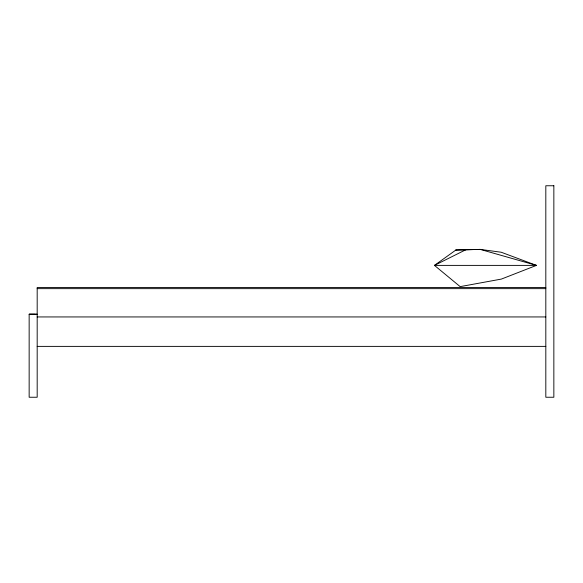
<?xml version="1.0" encoding="UTF-8"?>
<svg xmlns="http://www.w3.org/2000/svg" width="583" height="583" viewBox="0 0 583 583"><rect width="100%" height="100%" fill="white"/><g stroke="black" fill="none" stroke-linecap="round" stroke-linejoin="round"><path stroke-width="0.87" d="M455.891 250.027L434.459 265.389L460.162 286.632L501.387 279.082L536.455 265.389L501.205 252.235L480.217 249.393L455.891 250.027L480.217 249.393L536.455 265.389L534.669 265.52M465.802 249.75L434.459 265.389L536.455 265.389M545.819 287.492L37.181 287.492L37.181 397.242L29.15 397.242L29.15 314.252L37.181 314.252L29.15 314.259L35.177 314.259M37.181 288.643L545.819 288.643M37.181 316.941L545.819 316.941M37.181 346.382L545.819 346.382M553.85 185.758L545.819 185.758L545.819 397.242L553.85 397.242L553.85 185.758"/></g></svg>
